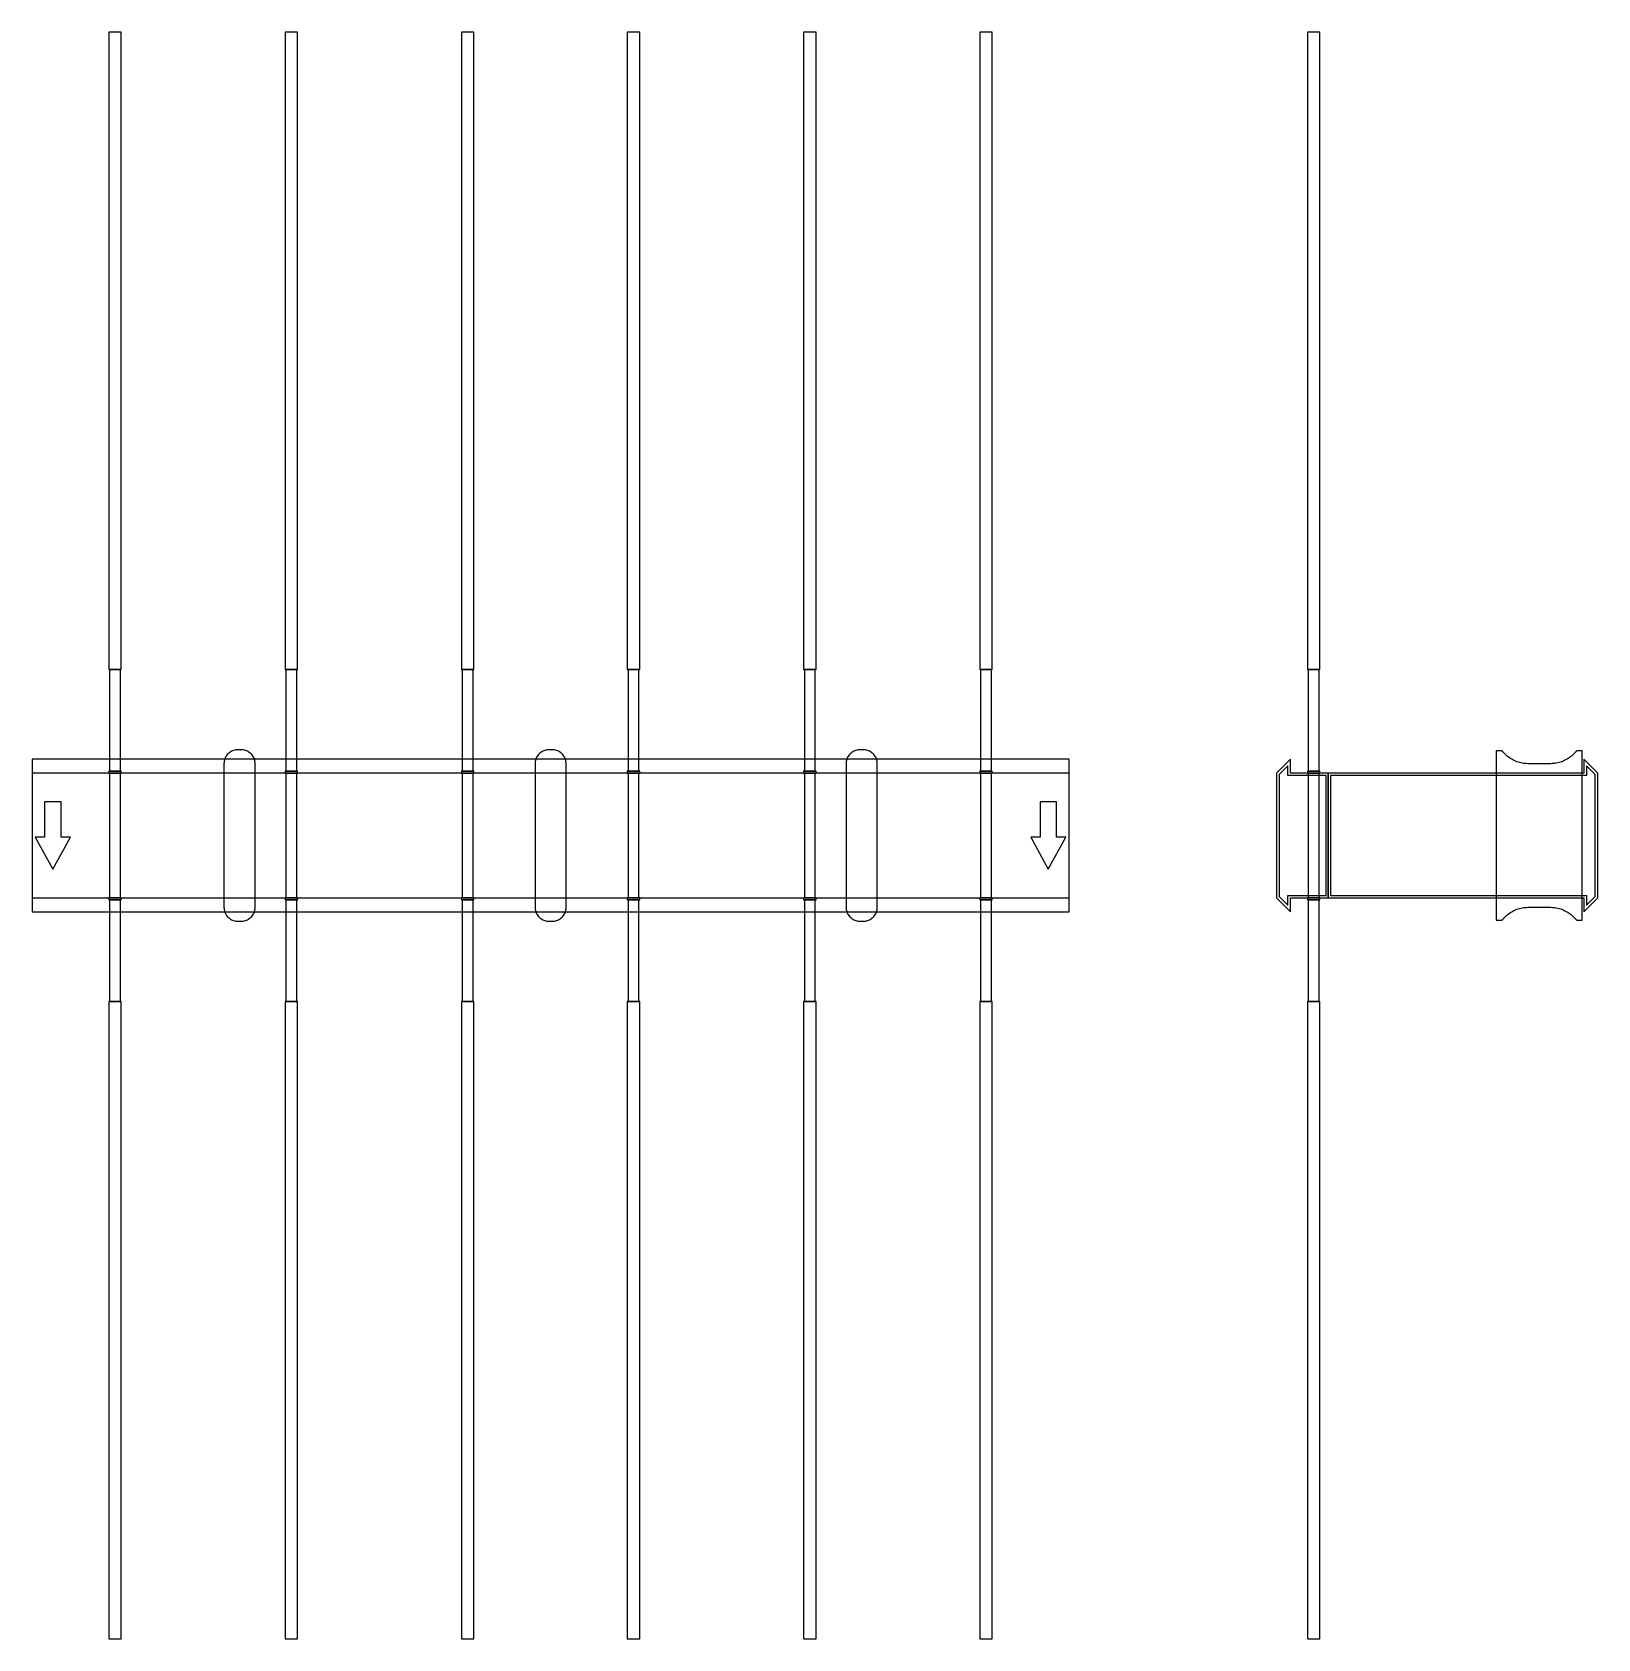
# Model space of a CAD drawing. Extents: x 0 to 1510, y -775 to 775.
import ezdxf

# ---------------------------------------------------------------- set-up
doc = ezdxf.new("R2010")
doc.units = 0
doc.layers.add('Halfen', color=7, linetype='CONTINUOUS')

msp = doc.modelspace()

# ---------------------------------------------------------------- linework, layer by layer
at = {"layer": 'Halfen', "color": 7}
for points in [[(86, 160), (86, 775), (74, 775), (74, 160)], [(256, 160), (256, 775), (244, 775), (244, 160)], [(426, 160), (426, 775), (414, 775), (414, 160)], [(586, 160), (586, 775), (574, 775), (574, 160)], [(756, 160), (756, 775), (744, 775), (744, 160)], [(926, 160), (926, 775), (914, 775), (914, 160)], [(1242, 160), (1242, 775), (1230, 775), (1230, 160)], [(85.25, 62), (85.25, 160), (74.75, 160), (74.75, 62)], [(255.25, 62), (255.25, 160), (244.75, 160), (244.75, 62)], [(425.25, 62), (425.25, 160), (414.75, 160), (414.75, 62)], [(585.25, 62), (585.25, 160), (574.75, 160), (574.75, 62)], [(755.25, 62), (755.25, 160), (744.75, 160), (744.75, 62)], [(925.25, 62), (925.25, 160), (914.75, 160), (914.75, 62)], [(1241.25, 62), (1241.25, 160), (1230.75, 160), (1230.75, 62)], [(215, -69.3), (215, -56.8), (215, 69.3), (214.958, 70.359), (214.834, 71.412), (214.627, 72.452), (214.339, 73.472), (213.972, 74.466), (213.529, 75.429), (213.011, 76.354), (212.422, 77.235), (211.765, 78.068), (211.046, 78.846), (210.268, 79.565), (209.435, 80.222), (208.554, 80.811), (207.629, 81.329), (206.666, 81.772), (205.672, 82.139), (204.652, 82.427), (203.612, 82.634), (202.559, 82.758), (201.5, 82.8), (198.5, 82.8), (197.441, 82.758), (196.388, 82.634), (195.348, 82.427), (194.328, 82.139), (193.334, 81.772), (192.371, 81.329), (191.446, 80.811), (190.565, 80.222), (189.732, 79.565), (188.954, 78.846), (188.235, 78.068), (187.578, 77.235), (186.989, 76.354), (186.471, 75.429), (186.028, 74.466), (185.661, 73.472), (185.373, 72.452), (185.166, 71.412), (185.042, 70.359), (185, 69.3), (185, -56.8), (185, -69.3), (185.042, -70.359), (185.166, -71.412), (185.373, -72.452), (185.661, -73.472), (186.028, -74.466), (186.471, -75.429), (186.989, -76.354), (187.578, -77.235), (188.235, -78.068), (188.954, -78.846), (189.732, -79.565), (190.565, -80.222), (191.446, -80.811), (192.371, -81.329), (193.334, -81.772), (194.328, -82.139), (195.348, -82.427), (196.388, -82.634), (197.441, -82.758), (198.5, -82.8), (201.5, -82.8), (202.559, -82.758), (203.612, -82.634), (204.652, -82.427), (205.672, -82.139), (206.666, -81.772), (207.629, -81.329), (208.554, -80.811), (209.435, -80.222), (210.268, -79.565), (211.046, -78.846), (211.765, -78.068), (212.422, -77.235), (213.011, -76.354), (213.529, -75.429), (213.972, -74.466), (214.339, -73.472), (214.627, -72.452), (214.834, -71.412), (214.958, -70.359), (215, -69.3)], [(515, -69.3), (515, -56.8), (515, 69.3), (514.958, 70.359), (514.834, 71.412), (514.627, 72.452), (514.339, 73.472), (513.972, 74.466), (513.529, 75.429), (513.011, 76.354), (512.422, 77.235), (511.765, 78.068), (511.046, 78.846), (510.268, 79.565), (509.435, 80.222), (508.554, 80.811), (507.629, 81.329), (506.666, 81.772), (505.672, 82.139), (504.652, 82.427), (503.612, 82.634), (502.559, 82.758), (501.5, 82.8), (498.5, 82.8), (497.441, 82.758), (496.388, 82.634), (495.348, 82.427), (494.328, 82.139), (493.334, 81.772), (492.371, 81.329), (491.446, 80.811), (490.565, 80.222), (489.732, 79.565), (488.954, 78.846), (488.235, 78.068), (487.578, 77.235), (486.989, 76.354), (486.471, 75.429), (486.028, 74.466), (485.661, 73.472), (485.373, 72.452), (485.166, 71.412), (485.042, 70.359), (485, 69.3), (485, -56.8), (485, -69.3), (485.042, -70.359), (485.166, -71.412), (485.373, -72.452), (485.661, -73.472), (486.028, -74.466), (486.471, -75.429), (486.989, -76.354), (487.578, -77.235), (488.235, -78.068), (488.954, -78.846), (489.732, -79.565), (490.565, -80.222), (491.446, -80.811), (492.371, -81.329), (493.334, -81.772), (494.328, -82.139), (495.348, -82.427), (496.388, -82.634), (497.441, -82.758), (498.5, -82.8), (501.5, -82.8), (502.559, -82.758), (503.612, -82.634), (504.652, -82.427), (505.672, -82.139), (506.666, -81.772), (507.629, -81.329), (508.554, -80.811), (509.435, -80.222), (510.268, -79.565), (511.046, -78.846), (511.765, -78.068), (512.422, -77.235), (513.011, -76.354), (513.529, -75.429), (513.972, -74.466), (514.339, -73.472), (514.627, -72.452), (514.834, -71.412), (514.958, -70.359), (515, -69.3)], [(815, -69.3), (815, -56.8), (815, 69.3), (814.958, 70.359), (814.834, 71.412), (814.627, 72.452), (814.339, 73.472), (813.972, 74.466), (813.529, 75.429), (813.011, 76.354), (812.422, 77.235), (811.765, 78.068), (811.046, 78.846), (810.268, 79.565), (809.435, 80.222), (808.554, 80.811), (807.629, 81.329), (806.666, 81.772), (805.672, 82.139), (804.652, 82.427), (803.612, 82.634), (802.559, 82.758), (801.5, 82.8), (798.5, 82.8), (797.441, 82.758), (796.388, 82.634), (795.348, 82.427), (794.328, 82.139), (793.334, 81.772), (792.371, 81.329), (791.446, 80.811), (790.565, 80.222), (789.732, 79.565), (788.954, 78.846), (788.235, 78.068), (787.578, 77.235), (786.989, 76.354), (786.471, 75.429), (786.028, 74.466), (785.661, 73.472), (785.373, 72.452), (785.166, 71.412), (785.042, 70.359), (785, 69.3), (785, -56.8), (785, -69.3), (785.042, -70.359), (785.166, -71.412), (785.373, -72.452), (785.661, -73.472), (786.028, -74.466), (786.471, -75.429), (786.989, -76.354), (787.578, -77.235), (788.235, -78.068), (788.954, -78.846), (789.732, -79.565), (790.565, -80.222), (791.446, -80.811), (792.371, -81.329), (793.334, -81.772), (794.328, -82.139), (795.348, -82.427), (796.388, -82.634), (797.441, -82.758), (798.5, -82.8), (801.5, -82.8), (802.559, -82.758), (803.612, -82.634), (804.652, -82.427), (805.672, -82.139), (806.666, -81.772), (807.629, -81.329), (808.554, -80.811), (809.435, -80.222), (810.268, -79.565), (811.046, -78.846), (811.765, -78.068), (812.422, -77.235), (813.011, -76.354), (813.529, -75.429), (813.972, -74.466), (814.339, -73.472), (814.627, -72.452), (814.834, -71.412), (814.958, -70.359), (815, -69.3)], [(1495, -81.8), (1495, 81.8), (1491, 81.8), (1490.846, 81.797), (1490.691, 81.786), (1490.538, 81.769), (1490.385, 81.746), (1490.234, 81.715), (1490.084, 81.678), (1489.936, 81.634), (1489.789, 81.584), (1489.646, 81.527), (1489.505, 81.464), (1489.366, 81.395), (1489.231, 81.32), (1489.1, 81.239), (1488.972, 81.153), (1488.848, 81.06), (1488.728, 80.963), (1488.613, 80.86), (1488.502, 80.752), (1488.397, 80.639), (1488.296, 80.522), (1487.41, 79.491), (1486.479, 78.5), (1485.505, 77.551), (1484.491, 76.646), (1483.437, 75.787), (1482.347, 74.975), (1481.222, 74.211), (1480.064, 73.499), (1478.876, 72.838), (1477.66, 72.23), (1476.418, 71.676), (1475.153, 71.178), (1473.867, 70.736), (1472.563, 70.351), (1471.243, 70.024), (1469.911, 69.756), (1468.567, 69.547), (1467.216, 69.397), (1465.859, 69.307), (1464.5, 69.277), (1442.5, 69.277), (1441.141, 69.307), (1439.784, 69.397), (1438.433, 69.547), (1437.089, 69.756), (1435.757, 70.024), (1434.437, 70.351), (1433.133, 70.736), (1431.847, 71.178), (1430.582, 71.676), (1429.34, 72.23), (1428.124, 72.838), (1426.936, 73.499), (1425.778, 74.211), (1424.653, 74.975), (1423.563, 75.787), (1422.509, 76.646), (1421.495, 77.551), (1420.521, 78.5), (1419.59, 79.491), (1418.704, 80.522), (1418.603, 80.639), (1418.498, 80.752), (1418.387, 80.86), (1418.272, 80.963), (1418.152, 81.06), (1418.028, 81.153), (1417.9, 81.239), (1417.769, 81.32), (1417.634, 81.395), (1417.495, 81.464), (1417.354, 81.527), (1417.211, 81.584), (1417.064, 81.634), (1416.916, 81.678), (1416.766, 81.715), (1416.615, 81.746), (1416.462, 81.769), (1416.309, 81.786), (1416.154, 81.797), (1416, 81.8), (1412, 81.8), (1412, -81.8), (1416, -81.8), (1416.154, -81.797), (1416.309, -81.786), (1416.462, -81.769), (1416.615, -81.746), (1416.766, -81.715), (1416.916, -81.678), (1417.064, -81.634), (1417.211, -81.584), (1417.354, -81.527), (1417.495, -81.464), (1417.634, -81.395), (1417.769, -81.32), (1417.9, -81.239), (1418.028, -81.153), (1418.152, -81.06), (1418.272, -80.963), (1418.387, -80.86), (1418.498, -80.752), (1418.603, -80.639), (1418.704, -80.522), (1419.59, -79.491), (1420.521, -78.5), (1421.495, -77.551), (1422.509, -76.646), (1423.563, -75.787), (1424.653, -74.975), (1425.778, -74.211), (1426.936, -73.499), (1428.124, -72.838), (1429.34, -72.23), (1430.582, -71.676), (1431.847, -71.178), (1433.133, -70.736), (1434.437, -70.351), (1435.757, -70.024), (1437.089, -69.756), (1438.433, -69.547), (1439.784, -69.397), (1441.141, -69.307), (1442.5, -69.277), (1464.5, -69.277), (1465.859, -69.307), (1467.216, -69.397), (1468.567, -69.547), (1469.911, -69.756), (1471.243, -70.024), (1472.563, -70.351), (1473.867, -70.736), (1475.153, -71.178), (1476.418, -71.676), (1477.66, -72.23), (1478.876, -72.838), (1480.064, -73.499), (1481.222, -74.211), (1482.347, -74.975), (1483.437, -75.787), (1484.491, -76.646), (1485.505, -77.551), (1486.479, -78.5), (1487.41, -79.491), (1488.296, -80.522), (1488.397, -80.639), (1488.502, -80.752), (1488.613, -80.86), (1488.728, -80.963), (1488.848, -81.06), (1488.972, -81.153), (1489.1, -81.239), (1489.231, -81.32), (1489.366, -81.395), (1489.505, -81.464), (1489.646, -81.527), (1489.789, -81.584), (1489.936, -81.634), (1490.084, -81.678), (1490.234, -81.715), (1490.385, -81.746), (1490.538, -81.769), (1490.691, -81.786), (1490.846, -81.797), (1491, -81.8)], [(0, -73.5), (1000, -73.5), (1000, 73.5), (0, 73.5)], [(86, 60), (86, 62), (74, 62), (74, 60)], [(256, 60), (256, 62), (244, 62), (244, 60)], [(426, 60), (426, 62), (414, 62), (414, 60)], [(586, 60), (586, 62), (574, 62), (574, 60)], [(756, 60), (756, 62), (744, 62), (744, 60)], [(926, 60), (926, 62), (914, 62), (914, 60)], [(1250, -60), (1250, 60), (1213.5, 60), (1213.5, 73.5), (1200, 60), (1200, -60), (1213.5, -73.5), (1213.5, -60)], [(1248, -58), (1248, 58), (1211, 58), (1211, 67.25), (1202.5, 58.75), (1202.5, -58.75), (1211, -67.25), (1211, -58)], [(1242, 60), (1242, 62), (1230, 62), (1230, 60)], [(1510, -60), (1510, 60), (1496.5, 73.5), (1496.5, 60), (1250, 60), (1250, -60), (1496.5, -60), (1496.5, -73.5)], [(1507.5, -58.75), (1507.5, 58.75), (1499, 67.25), (1499, 58), (1252, 58), (1252, -58), (1499, -58), (1499, -67.25)], [(0, -60), (1000, -60), (1000, 60), (0, 60)], [(85.25, -60), (85.25, 60), (74.75, 60), (74.75, -60)], [(255.25, -60), (255.25, 60), (244.75, 60), (244.75, -60)], [(425.25, -60), (425.25, 60), (414.75, 60), (414.75, -60)], [(585.25, -60), (585.25, 60), (574.75, 60), (574.75, -60)], [(755.25, -60), (755.25, 60), (744.75, 60), (744.75, -60)], [(925.25, -60), (925.25, 60), (914.75, 60), (914.75, -60)], [(1241.25, -60), (1241.25, 60), (1230.75, 60), (1230.75, -60)], [(20, -32.5), (37, -1.5), (28, -1.5), (28, 32.5), (12, 32.5), (12, -1.5), (3, -1.5)], [(980, -32.5), (997, -1.5), (988, -1.5), (988, 32.5), (972, 32.5), (972, -1.5), (963, -1.5)], [(86, -62), (86, -60), (74, -60), (74, -62)], [(85.25, -160), (85.25, -62), (74.75, -62), (74.75, -160)], [(256, -62), (256, -60), (244, -60), (244, -62)], [(255.25, -160), (255.25, -62), (244.75, -62), (244.75, -160)], [(426, -62), (426, -60), (414, -60), (414, -62)], [(425.25, -160), (425.25, -62), (414.75, -62), (414.75, -160)], [(586, -62), (586, -60), (574, -60), (574, -62)], [(585.25, -160), (585.25, -62), (574.75, -62), (574.75, -160)], [(756, -62), (756, -60), (744, -60), (744, -62)], [(755.25, -160), (755.25, -62), (744.75, -62), (744.75, -160)], [(926, -62), (926, -60), (914, -60), (914, -62)], [(925.25, -160), (925.25, -62), (914.75, -62), (914.75, -160)], [(1242, -62), (1242, -60), (1230, -60), (1230, -62)], [(1241.25, -160), (1241.25, -62), (1230.75, -62), (1230.75, -160)], [(86, -775), (86, -160), (74, -160), (74, -775)], [(256, -775), (256, -160), (244, -160), (244, -775)], [(426, -775), (426, -160), (414, -160), (414, -775)], [(586, -775), (586, -160), (574, -160), (574, -775)], [(756, -775), (756, -160), (744, -160), (744, -775)], [(926, -775), (926, -160), (914, -160), (914, -775)], [(1242, -775), (1242, -160), (1230, -160), (1230, -775)]]:
    msp.add_lwpolyline(points, close=True, dxfattribs=at)

doc.saveas('drawing.dxf')
